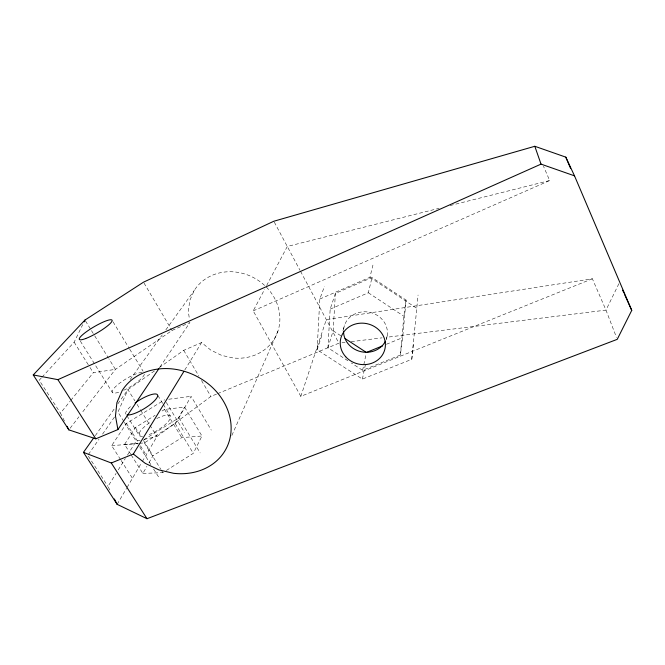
<?xml version="1.0" encoding="UTF-8"?>
<svg xmlns="http://www.w3.org/2000/svg" width="665" height="665" viewBox="0 0 665 665"><rect width="100%" height="100%" fill="white"/><g stroke="black" fill="none" stroke-linecap="round" stroke-linejoin="round"><path stroke-width="0.5" stroke-dasharray="3.33 2.49" d="M413.322 344.636L411.785 359.291L362.383 379.092L317.13 349.748L319.807 299.042L324.495 286.274M347.878 360.738L327.945 347.795L330.173 309.134L335.376 293.415L372.018 277.538L406.066 300.081L402.666 337.637L400.355 355.077L362.608 370.314L351.344 362.99M327.945 347.795L333.157 330.779L335.376 293.415M400.355 355.077L403.854 316.216L406.066 300.081M411.785 359.291L418.061 295.027M386.531 339.35L387.379 334.37M362.383 379.092L365.542 364.004M362.608 370.314L366.199 353.456M330.173 309.134L368.327 292.766L372.018 277.538M319.807 299.042L369.915 277.305L372.949 265.077M342.999 330.738L344.636 324.911M317.13 349.748L321.81 335.559M592.365 278.776L300.829 396.348L326.316 319.616L592.365 278.776L605.981 310.114L616.505 337.454M231.877 435.434L277.895 331.237M159.201 367.604L183.715 350.355L201.578 342.558L210.838 350.131L221.611 355.384L233.207 357.986A46.833 42.119 28.8 0 0 279.092 326.748A46.833 42.119 28.8 0 0 249.907 275.875A46.833 42.119 28.8 0 0 194.355 290.264L189.824 300.314L188.32 311.311L189.475 319.458M41.995 377.196L74.148 342.176L82.701 324.67M618.866 283.747L605.981 310.114L386.149 337.338M166.391 470.446L193.307 453.322L201.961 436.007L184.562 407.071L164.563 409.449L160.265 412.109M300.829 396.348L253.207 310.896L264.728 289.117M266.648 285.485L287.288 246.457L439.091 208.311M143.823 439.773L178.918 417.844L191.079 396.315L211.254 430.122M139.401 443.281L144.347 442.89L175.219 423.58L184.562 407.071M131.213 454.976L142.859 473.422L146.915 466.356M148.935 462.823L152.983 455.758L181.736 437.645L201.961 436.007M117.148 504.336L126.566 488.285M127.09 487.395L141.753 462.424M142.277 461.535L156.94 436.556L210.896 396.448L216.624 394.062M184.787 369.981L201.578 342.558M109.8 490.022L107.971 486.448L116.101 473.38M118.262 469.897L125.311 458.576M127.481 455.084L136.15 441.153L140.107 440.28M130.664 454.095L124.563 444.436L135.386 427.537L155.12 415.301M120.523 459.532L111.678 445.633L126.425 423.414L164.687 399.773M159.957 367.047L189.916 322.508L172.002 330.488L115.411 369.358L81.446 413.514M88.403 454.461L99.027 439.199M102.576 434.112L114.978 416.307M95.311 435.633L114.879 408.019M117.846 403.838L127.929 389.607L154.978 370.58M130.082 379.565L162.218 334.911M165.851 329.857L194.355 290.264M70.124 428.235L78.927 416.789M64.455 421.045L60.482 413.106L70.133 401.228M70.773 400.438L93.291 372.733L115.411 369.358L108.885 358.792M41.297 377.953L39.202 380.239L60.482 413.106M142.859 473.422L162.917 472.649L165.519 470.995M253.207 310.896L549.681 180.531L543.488 166.258M217.58 393.672L338.892 343.19L300.455 271.145M386.448 344.271L402.666 337.637M450.155 205.535L549.681 180.531M144.064 439.399L156.94 436.556L149.958 425.259M168.752 399.241L191.079 396.315M341.976 342.816L345.06 342.433M351.22 341.669L382.034 337.853M124.563 444.436L138.411 443.356M111.678 445.633L137.68 443.605L139.326 446.24M333.157 330.779L341.677 336.34M368.327 292.766L403.854 316.216M369.915 277.305L416.656 308.252M88.37 456.173L107.971 486.448M121.072 460.396L133.241 479.515M126.425 423.414L138.278 442.35M140.431 445.799L146.899 456.132M74.148 342.176L89.459 366.623M90.008 367.496L93.291 372.733M123.823 421.477L117.929 412.067L127.929 389.607L134.912 400.912M124.363 422.333L136.15 441.153M139.874 447.121L150.872 464.66M153.615 469.049L159.667 478.7M135.386 427.537L141.254 436.947M143.382 440.363L152.983 455.758M144.347 442.89L160.731 469.149M161.279 470.022L162.917 472.649M80.34 341.137L112.31 392.367M126.932 415.783L139.143 435.359M85.494 320.937L90.939 329.74M91.479 330.621L94.197 335.027M94.746 335.9L108.345 357.911M137.056 404.387L140.282 409.607M140.822 410.48L149.417 424.386M164.563 409.449L181.736 437.645M166.3 402.425L184.521 432.45M175.219 423.58L193.307 453.322M113.075 321.868L129.168 348.319M129.708 349.2L143.116 371.236M157.929 395.575L162.775 403.547M163.316 404.428L170.315 415.941M178.918 417.844L200.157 452.907M144.039 283.066L172.002 330.488M183.715 350.355L198.877 376.066M201.487 380.496L210.896 396.448M274.312 222.135L299.965 270.231M144.372 374.245A18.653 4.48 -31.1 0 1 123.225 390.496M118.669 392.267A18.653 4.48 -31.1 0 1 117.58 384.844A18.653 4.48 -31.1 0 1 142.293 372.375M343.639 329.183A22.053 20.158 12.8 0 1 370.289 312.45A22.053 20.158 12.8 0 1 386.199 339.499M125.868 414.087A18.512 4.904 -31.4 0 1 131.579 405.65M156.765 418.543A18.371 5.312 -31.8 0 1 169.932 419.216A18.371 5.312 -31.8 0 1 147.522 435.184M142.618 436.356A18.371 5.312 -31.8 0 1 151.105 421.768"/><path stroke-width="1" d="M84.056 321.902L84.954 320.056L143.515 282.168L273.83 221.237L534.81 146.283L565.79 157.131L574.51 175.843L631.75 310.38L617.236 339.341L146.998 518.717L117.148 504.336L83.449 452.366L93.532 438.144M83.449 452.366L111.296 462.99L133.333 454.02L183.698 371.752M84.954 320.056L33.25 374.944L68.869 429.873L95.81 438.817L117.913 429.573L158.81 368.759M33.25 374.944L57.905 379.657L541.027 164.122L574.51 175.843M367.363 352.076L382.624 345.833M345.093 338.568L366.407 352.467M133.333 454.02L145.219 463.339L158.902 469.897L173.532 473.297A59.617 50.582 27.1 0 0 230.398 436.34A59.617 50.582 27.1 0 0 191.711 373.963A59.617 50.582 27.1 0 0 122.194 390.521L116.899 402.666L115.469 415.982L117.913 429.573M57.905 379.657L95.81 438.817M111.296 462.99L146.998 518.717M114.388 498.974L117.148 504.336M67.099 426.34L68.869 429.873M622.623 290.181L623.87 292.941M624.701 294.778L631.75 310.38M565.79 157.131L570.653 168.561M534.81 146.283L541.027 164.122M385.484 341.112A22.053 20.158 12.8 0 1 361.145 351.719A22.053 20.158 12.8 0 1 343.531 331.81M135.078 402.948A18.512 4.904 -31.4 0 1 156.267 394.054A18.512 4.904 -31.4 0 1 148.195 406.032A18.512 4.904 -31.4 0 1 127.048 414.86M345.667 356.723A22.693 20.632 13.1 0 0 384.129 351.577A22.693 20.632 13.1 0 0 358.643 323.356A22.693 20.632 13.1 0 0 345.667 356.723M85.719 338.527A19.011 3.425 -30.4 0 0 112.036 321.12A19.011 3.425 -30.4 0 0 89.251 329.774A19.011 3.425 -30.4 0 0 85.719 338.527"/></g></svg>
